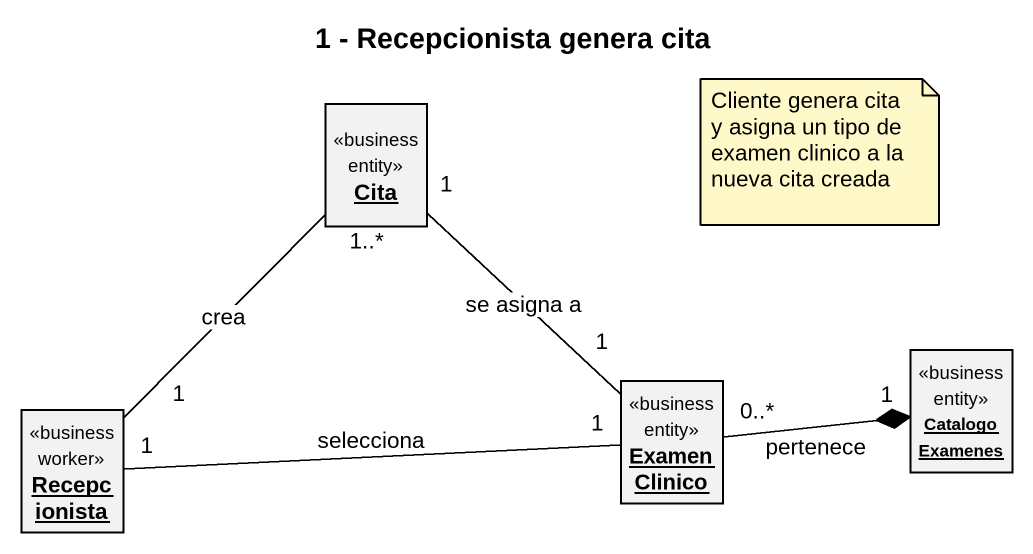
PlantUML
@startuml
title 1 - Recepcionista genera cita
hide circle
hide empty members
object Cita <<business entity>>
object "Examen Clinico" as Examen_Clinico <<business entity>>
object "Catalogo Examenes" as Catalogo_Examenes <<business entity>>
object Recepcionista <<business worker>>
Examen_Clinico "1" -up- "1" Cita : se asigna a
Examen_Clinico "0..*" -right-* "1" Catalogo_Examenes : pertenece
Recepcionista "1" -up- "1..*" Cita : crea
Recepcionista "1" -right- "1" Examen_Clinico : selecciona
note as N1
  Cliente genera cita y asigna un tipo de examen clinico a la nueva cita creada
end note
@enduml
